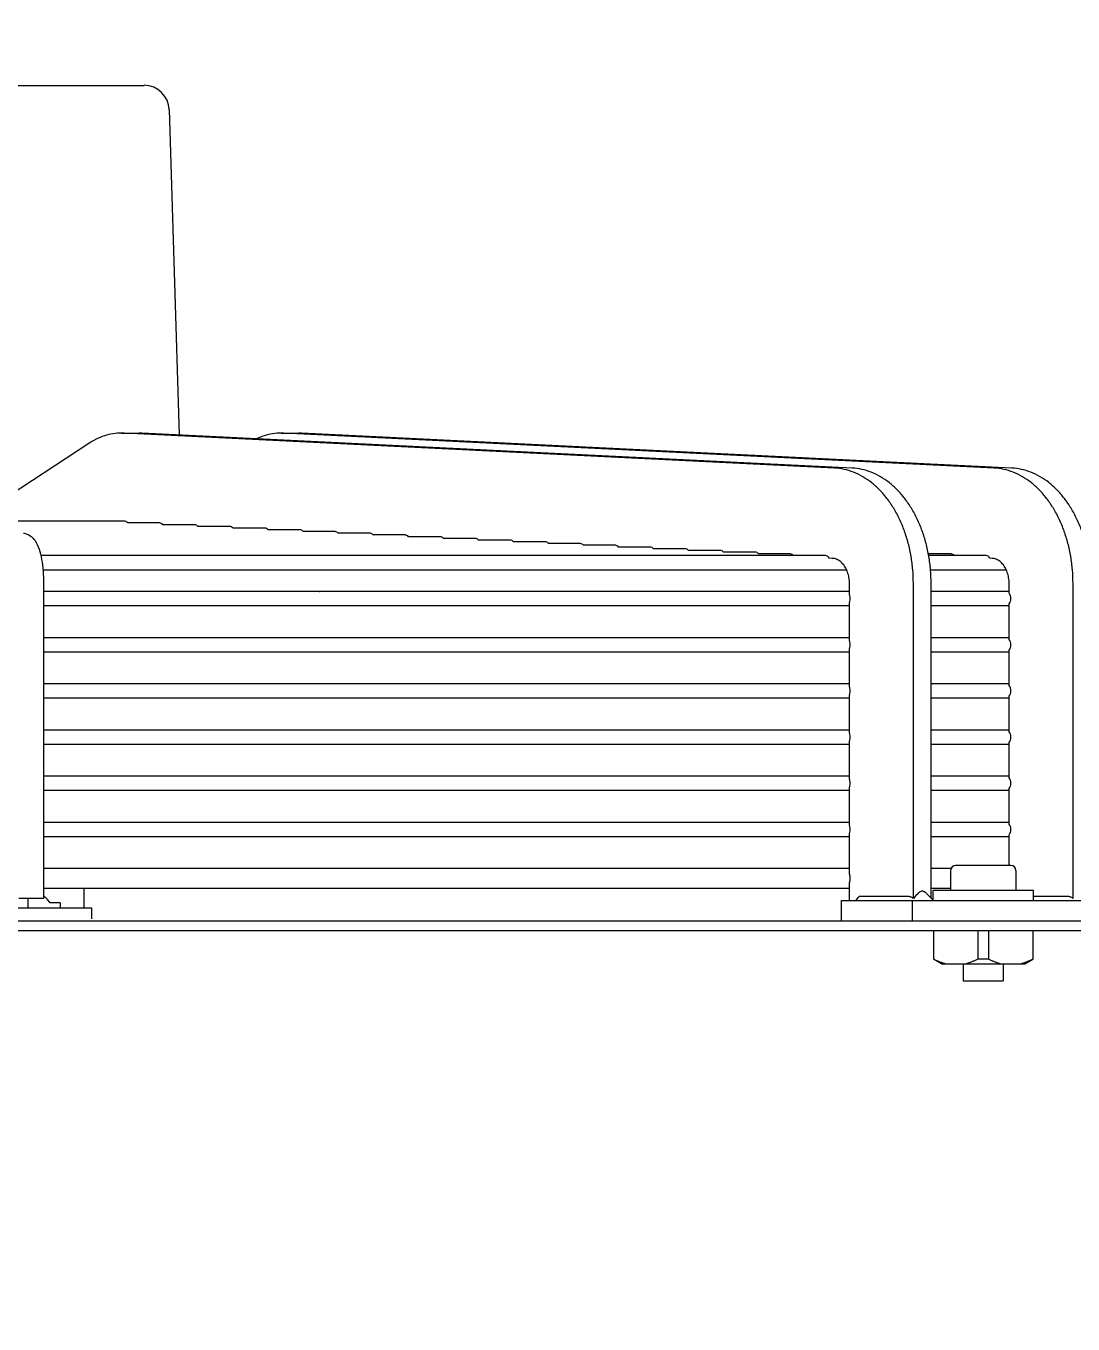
# Model space of a CAD drawing. Header units: millimetres. Extents: x 16200 to 32328, y 18593 to 29476.
# Drawn here: x 16533.85 to 16542.06, y 18980.97 to 18991.16 of the extents above; entities that cross this region are included whole.
import ezdxf

# ---------------------------------------------------------------- set-up
doc = ezdxf.new("R2010")
doc.units = ezdxf.units.MM
doc.header["$LTSCALE"] = 5
doc.layers.add('UNIT', color=6, linetype='Continuous')
doc.styles.add('SUBMITTAL', font='romans.shx', dxfattribs={"width": 0.75})
doc.dimstyles.new('SUBMITTAL', dxfattribs={"dimtxt": 0.09375, "dimasz": 0.09375, "dimexe": 0.03125, "dimexo": 0.0625, "dimgap": 0.0625, "dimtad": 0, "dimdec": 4, "dimzin": 4, "dimdsep": 46, "dimlunit": 4, "dimtxsty": 'SUBMITTAL', "dimcen": 0.09375, "dimclre": 6, "dimadec": 0, "dimazin": 0, "dimtfac": 1, "dimtdec": 0, "dimtofl": 0, "dimtmove": 0, "dimatfit": 3, "dimfxl": 0, "dimfrac": 2, "dimtolj": 1, "dimtzin": 4, "dimarcsym": 0})

msp = doc.modelspace()

# ---------------------------------------------------------------- linework, layer by layer
at = {"layer": 'UNIT'}
for p, q in [((16524.6977, 18990.6942), (16534.7771, 18990.6942)), ((16534.9738, 18990.5034), (16535.0517, 18987.9508)), ((16534.5985, 18987.9657), (16534.7377, 18987.9657)), ((16540.1937, 18987.6907), (16534.6189, 18987.9653)), ((16540.3329, 18987.6907), (16534.7581, 18987.9653)), ((16535.8513, 18987.9657), (16535.9905, 18987.9657)), ((16541.4464, 18987.6907), (16535.8716, 18987.9653)), ((16541.5856, 18987.6907), (16536.0108, 18987.9653)), ((16534.3524, 18987.8889), (16533.4155, 18987.2749)), ((16534.6216, 18987.2749), (16533.116, 18987.2749)), ((16534.8976, 18987.2601), (16534.6484, 18987.2601)), ((16535.1734, 18987.2466), (16534.9233, 18987.2466)), ((16535.449, 18987.2331), (16535.1991, 18987.2331)), ((16535.7245, 18987.2196), (16535.4747, 18987.2196)), ((16535.9998, 18987.2061), (16535.7501, 18987.2061)), ((16536.2751, 18987.1926), (16536.0255, 18987.1926)), ((16536.5502, 18987.1792), (16536.3007, 18987.1792)), ((16536.8253, 18987.1657), (16536.5759, 18987.1657)), ((16537.1003, 18987.1522), (16536.8509, 18987.1522)), ((16537.3752, 18987.1387), (16537.1259, 18987.1387)), ((16537.6501, 18987.1252), (16537.4008, 18987.1252)), ((16537.9249, 18987.1117), (16537.6757, 18987.1117)), ((16538.1996, 18987.0982), (16537.9505, 18987.0982)), ((16538.4743, 18987.0847), (16538.2252, 18987.0847)), ((16538.749, 18987.0712), (16538.4999, 18987.0712)), ((16539.0236, 18987.0577), (16538.7746, 18987.0577)), ((16539.2982, 18987.0442), (16539.0492, 18987.0442)), ((16539.5727, 18987.0307), (16539.3238, 18987.0307)), ((16540.1217, 18987.0037), (16533.9694, 18987.0037)), ((16539.8472, 18987.0172), (16539.5983, 18987.0172)), ((16540.1763, 18986.9824), (16540.1519, 18986.9836)), ((16541.108, 18987.0172), (16540.9297, 18987.0172)), ((16541.3823, 18987.0037), (16540.9322, 18987.0037)), ((16541.429, 18986.9824), (16541.4127, 18986.9832)), ((16533.9864, 18986.8935), (16540.288, 18986.8935)), ((16540.9465, 18986.8935), (16541.5407, 18986.8935)), ((16533.9912, 18984.3163), (16533.9912, 18986.7856)), ((16540.3108, 18986.7218), (16533.9912, 18986.7218)), ((16534.2685, 18986.7232), (16534.2685, 18986.7218)), ((16535.0181, 18986.7232), (16535.016, 18986.7218)), ((16535.1573, 18986.7232), (16535.1552, 18986.7218)), ((16536.2367, 18986.7232), (16536.2338, 18986.7218)), ((16540.3108, 18986.6965), (16540.3108, 18986.7856)), ((16540.8119, 18984.3128), (16540.8119, 18986.7856)), ((16540.9511, 18984.3163), (16540.9511, 18986.7856)), ((16541.5635, 18986.7218), (16540.9511, 18986.7218)), ((16541.5635, 18986.7089), (16541.5635, 18986.7856)), ((16542.0646, 18984.3128), (16542.0646, 18986.7856)), ((16533.9912, 18986.6115), (16540.3108, 18986.6115)), ((16540.3108, 18986.3343), (16540.3108, 18986.6368)), ((16540.9511, 18986.6115), (16541.5635, 18986.6115)), ((16541.5635, 18986.3467), (16541.5635, 18986.6244)), ((16540.3108, 18986.3596), (16533.9912, 18986.3596)), ((16541.5635, 18986.3596), (16540.9511, 18986.3596)), ((16533.9912, 18986.2493), (16540.3108, 18986.2493)), ((16540.3108, 18985.9721), (16540.3108, 18986.2746)), ((16540.9511, 18986.2493), (16541.5635, 18986.2493)), ((16541.5635, 18985.9845), (16541.5635, 18986.2622)), ((16540.3108, 18985.9974), (16533.9912, 18985.9974)), ((16540.3108, 18985.6099), (16540.3108, 18985.9124)), ((16541.5635, 18985.9974), (16540.9511, 18985.9974)), ((16541.5635, 18985.6223), (16541.5635, 18985.9)), ((16533.9912, 18985.8871), (16540.3108, 18985.8871)), ((16540.9511, 18985.8871), (16541.5635, 18985.8871)), ((16540.3108, 18985.6352), (16533.9912, 18985.6352)), ((16541.5635, 18985.6352), (16540.9511, 18985.6352)), ((16533.9912, 18985.5249), (16540.3108, 18985.5249)), ((16540.3108, 18985.2476), (16540.3108, 18985.5502)), ((16540.9511, 18985.5249), (16541.5635, 18985.5249)), ((16541.5635, 18985.2601), (16541.5635, 18985.5378)), ((16540.3108, 18985.2729), (16533.9912, 18985.2729)), ((16540.3108, 18984.8854), (16540.3108, 18985.188)), ((16541.5635, 18985.2729), (16540.9511, 18985.2729)), ((16533.9912, 18985.1627), (16540.3108, 18985.1627)), ((16540.9511, 18985.1627), (16541.5635, 18985.1627)), ((16541.5635, 18984.8978), (16541.5635, 18985.1756)), ((16540.3108, 18984.9107), (16533.9912, 18984.9107)), ((16541.5635, 18984.9107), (16540.9511, 18984.9107)), ((16533.9912, 18984.8005), (16540.3108, 18984.8005)), ((16540.3108, 18984.5074), (16540.3108, 18984.8258)), ((16540.9511, 18984.8005), (16541.5635, 18984.8005)), ((16541.5635, 18984.5722), (16541.5635, 18984.8134)), ((16540.3108, 18984.5485), (16533.9912, 18984.5485)), ((16541.1075, 18984.5485), (16540.9511, 18984.5485)), ((16541.1042, 18984.5328), (16541.1042, 18984.3753)), ((16541.5766, 18984.5722), (16541.1436, 18984.5722)), ((16541.616, 18984.5328), (16541.616, 18984.3753)), ((16533.9912, 18984.395), (16540.3108, 18984.395)), ((16534.3077, 18984.2395), (16534.3077, 18984.395)), ((16540.3108, 18984.2966), (16540.3108, 18984.4362)), ((16540.9511, 18984.395), (16541.1042, 18984.395)), ((16541.7538, 18984.3753), (16540.9664, 18984.3753)), ((16540.9664, 18984.301), (16540.9664, 18984.3753)), ((16541.7538, 18984.2966), (16541.7538, 18984.3753)), ((16533.7943, 18984.3163), (16533.9912, 18984.3163)), ((16533.8684, 18984.2395), (16533.8684, 18984.3163)), ((16534.1197, 18984.2789), (16534.041, 18984.2789)), ((16534.1197, 18984.2789), (16534.1197, 18984.2395)), ((16540.2466, 18984.2966), (16542.4737, 18984.2966)), ((16540.2466, 18984.2966), (16540.2466, 18984.1391)), ((16540.7701, 18984.3294), (16540.3858, 18984.3294)), ((16540.8033, 18984.2966), (16540.8033, 18984.1391)), ((16542.0228, 18984.3294), (16541.7538, 18984.3294)), ((16525.1114, 18984.2395), (16534.3634, 18984.2395)), ((16534.3634, 18984.2395), (16534.3634, 18984.1529)), ((16512.8673, 18984.1391), (16546.6075, 18984.1391)), ((16546.6075, 18984.0604), (16512.8673, 18984.0604)), ((16540.9704, 18984.0604), (16540.9704, 18983.8382)), ((16541.3184, 18984.0604), (16541.3184, 18983.8382)), ((16541.4019, 18984.0604), (16541.4019, 18983.8382)), ((16541.7499, 18984.0604), (16541.7499, 18983.8382)), ((16541.0333, 18983.8005), (16540.9704, 18983.8369)), ((16541.0333, 18983.8005), (16541.6869, 18983.8005)), ((16541.2026, 18983.8005), (16541.2026, 18983.6666)), ((16541.5176, 18983.8005), (16541.5176, 18983.6666)), ((16541.6869, 18983.8005), (16541.7499, 18983.8369)), ((16541.2026, 18983.6666), (16541.5176, 18983.6666))]:
    msp.add_line(p, q, dxfattribs=at)
for centre, radius, start, end in [((16534.7771, 18990.4974), 0.1969, 1.74849, 90), ((16535.124, 18986.73), 0.0787, 353.99009, 355.0051), ((16535.9114, 18986.73), 0.0787, 184.9949, 186.00991), ((16541.1436, 18984.5328), 0.0394, 90, 180), ((16541.5766, 18984.5328), 0.0394, 0, 90), ((16533.854, 18984.1437), 0.2307, 35.84734, 53.50274)]:
    msp.add_arc(centre, radius, start, end, dxfattribs=at)
for centre, major_axis, ratio, start_param, end_param in [((16534.6216, 18987.2198), (0, -0.0551), 0.71258, 2.3922752, 3.1416779), ((16534.8976, 18987.205), (0, -0.0551), 0.712077, 2.4267654, 3.1416684), ((16535.1734, 18987.1915), (0, -0.0551), 0.7116416, 2.4267545, 3.1416584), ((16535.449, 18987.178), (0, -0.0551), 0.7112612, 2.4267455, 3.1416501), ((16535.7245, 18987.1645), (0, -0.0551), 0.7109269, 2.4267379, 3.1416431), ((16535.9998, 18987.151), (0, -0.0551), 0.7106314, 2.4267316, 3.1416373), ((16536.2751, 18987.1375), (0, -0.0551), 0.710369, 2.4267261, 3.1416323), ((16536.5502, 18987.124), (0, -0.0551), 0.7101349, 2.4267215, 3.141628), ((16536.8253, 18987.1105), (0, -0.0551), 0.7099252, 2.4267175, 3.1416243), ((16537.1003, 18987.097), (0, -0.0551), 0.7097366, 2.426714, 3.1416211), ((16537.3752, 18987.0835), (0, -0.0551), 0.7095663, 2.426711, 3.1416184), ((16537.6501, 18987.07), (0, -0.0551), 0.7094121, 2.4267084, 3.1416159), ((16537.9249, 18987.0566), (0, -0.0551), 0.7092719, 2.4267061, 3.1416138), ((16538.1996, 18987.0431), (0, -0.0551), 0.7091442, 2.426704, 3.1416119), ((16538.4743, 18987.0296), (0, -0.0551), 0.7090275, 2.4267022, 3.1416103), ((16538.749, 18987.0161), (0, -0.0551), 0.7089205, 2.4267006, 3.1416088), ((16539.0236, 18987.0026), (0, -0.0551), 0.7088222, 2.4266992, 3.1416075), ((16539.2982, 18986.9891), (0, -0.0551), 0.7087318, 2.4266979, 3.1416063), ((16539.5727, 18986.9756), (0, -0.0551), 0.7086482, 2.4266968, 3.1416053), ((16539.8472, 18986.9621), (0, -0.0551), 0.708571, 2.4266957, 3.1416043), ((16540.1217, 18986.9486), (0, -0.0551), 0.7084995, 2.259884, 3.1416035), ((16541.108, 18986.9621), (0, -0.0551), 0.7080429, 2.4266911, 3.1416001), ((16541.3823, 18986.9486), (0, -0.0551), 0.7079972, 2.2505647, 3.1415995), ((16536.1431, 18986.7872), (-0.0428, 0.0886), 0.2345697, 2.2595874, 2.2822309), ((16541.5384, 18986.6666), (0, -0.0551), 0.7079678, 1.5708033, 2.4433758), ((16541.5384, 18986.6666), (0, -0.0551), 0.7079678, 0.6982169, 1.5707894), ((16541.5384, 18986.3044), (0, -0.0551), 0.7079678, 1.5708033, 2.4433758), ((16541.5384, 18986.3044), (0, -0.0551), 0.7079678, 0.6982169, 1.5707894), ((16541.5384, 18985.9422), (0, -0.0551), 0.7079678, 1.5708033, 2.4433758), ((16541.5384, 18985.9422), (0, -0.0551), 0.7079678, 0.6982169, 1.5707894), ((16541.5384, 18985.58), (0, -0.0551), 0.7079678, 1.5708033, 2.4433758), ((16541.5384, 18985.58), (0, -0.0551), 0.7079678, 0.6982169, 1.5707894), ((16541.5384, 18985.2178), (0, -0.0551), 0.7079678, 1.5708033, 2.4433758), ((16541.5384, 18985.2178), (0, -0.0551), 0.7079678, 0.6982169, 1.5707894), ((16541.5384, 18984.8556), (0, -0.0551), 0.7079678, 1.5708033, 2.4433758), ((16541.5384, 18984.8556), (0, -0.0551), 0.7079678, 0.6982169, 1.5707894), ((16539.3897, 18985.7052), (0, -1.969), 0.7071068, 0.7736158, 0.7971806)]:
    msp.add_ellipse(centre, major_axis=major_axis, ratio=ratio, start_param=start_param, end_param=end_param, dxfattribs=at)
for points, knots in [([(16534.6189, 18987.9652), (16534.596, 18987.9663), (16534.573, 18987.9656), (16534.5502, 18987.9629), (16534.5273, 18987.9602), (16534.5047, 18987.9557), (16534.4823, 18987.9493), (16534.4599, 18987.9428), (16534.4378, 18987.9346), (16534.416, 18987.9245), (16534.3943, 18987.9144), (16534.373, 18987.9025), (16534.3524, 18987.889)], [0, 0, 0, 0, 0.2503763, 0.2503763, 0.2503763, 0.5005641, 0.5005641, 0.5005641, 0.7507518, 0.7507518, 0.7507518, 1, 1, 1, 1]), ([(16535.8716, 18987.9652), (16535.8488, 18987.9663), (16535.8258, 18987.9656), (16535.8029, 18987.9629), (16535.7801, 18987.9602), (16535.7574, 18987.9557), (16535.735, 18987.9493), (16535.7127, 18987.9428), (16535.6905, 18987.9346), (16535.6688, 18987.9245), (16535.6662, 18987.9233), (16535.6636, 18987.9221), (16535.6611, 18987.9208)], [0, 0, 0, 0, 0.25037629, 0.25037629, 0.25037629, 0.50056405, 0.50056405, 0.50056405, 0.75075182, 0.75075182, 0.75075182, 0.78029111, 0.78029111, 0.78029111, 0.78029111]), ([(16540.8119, 18986.7856), (16540.8119, 18986.8212), (16540.8103, 18986.8571), (16540.8074, 18986.8925), (16540.8044, 18986.9279), (16540.8, 18986.9629), (16540.7941, 18986.9976), (16540.7882, 18987.0322), (16540.7808, 18987.0666), (16540.772, 18987.1001), (16540.7633, 18987.1335), (16540.7532, 18987.166), (16540.7417, 18987.1978), (16540.7302, 18987.2295), (16540.7173, 18987.2605), (16540.7032, 18987.2901), (16540.6892, 18987.3198), (16540.674, 18987.348), (16540.6576, 18987.3751), (16540.6411, 18987.4022), (16540.6235, 18987.428), (16540.6049, 18987.4522), (16540.5864, 18987.4763), (16540.5669, 18987.4988), (16540.5465, 18987.5196), (16540.526, 18987.5405), (16540.5046, 18987.5598), (16540.4825, 18987.5771), (16540.4605, 18987.5944), (16540.4378, 18987.6098), (16540.4145, 18987.6234), (16540.3912, 18987.6369), (16540.3671, 18987.6485), (16540.3428, 18987.6581), (16540.3186, 18987.6676), (16540.294, 18987.6751), (16540.2691, 18987.6805), (16540.2442, 18987.686), (16540.2188, 18987.6894), (16540.1937, 18987.6906)], [0, 0, 0, 0, 0.076921, 0.076921, 0.076921, 0.1538421, 0.1538421, 0.1538421, 0.2307631, 0.2307631, 0.2307631, 0.3076842, 0.3076842, 0.3076842, 0.3846052, 0.3846052, 0.3846052, 0.4615263, 0.4615263, 0.4615263, 0.5384473, 0.5384473, 0.5384473, 0.6153684, 0.6153684, 0.6153684, 0.6922894, 0.6922894, 0.6922894, 0.7692105, 0.7692105, 0.7692105, 0.8461315, 0.8461315, 0.8461315, 0.9230526, 0.9230526, 0.9230526, 1, 1, 1, 1]), ([(16540.9511, 18986.7856), (16540.9511, 18986.8212), (16540.9495, 18986.8571), (16540.9466, 18986.8925), (16540.9436, 18986.9279), (16540.9392, 18986.9629), (16540.9333, 18986.9976), (16540.9274, 18987.0322), (16540.9199, 18987.0666), (16540.9112, 18987.1001), (16540.9024, 18987.1335), (16540.8924, 18987.166), (16540.8809, 18987.1978), (16540.8694, 18987.2295), (16540.8565, 18987.2605), (16540.8424, 18987.2901), (16540.8284, 18987.3198), (16540.8132, 18987.348), (16540.7968, 18987.3751), (16540.7803, 18987.4022), (16540.7627, 18987.428), (16540.7441, 18987.4522), (16540.7256, 18987.4763), (16540.7061, 18987.4988), (16540.6857, 18987.5196), (16540.6652, 18987.5405), (16540.6438, 18987.5598), (16540.6217, 18987.5771), (16540.5997, 18987.5944), (16540.577, 18987.6098), (16540.5537, 18987.6234), (16540.5304, 18987.6369), (16540.5063, 18987.6485), (16540.482, 18987.6581), (16540.4578, 18987.6676), (16540.4332, 18987.6751), (16540.4083, 18987.6805), (16540.3833, 18987.686), (16540.358, 18987.6894), (16540.3329, 18987.6906)], [0, 0, 0, 0, 0.076921, 0.076921, 0.076921, 0.1538421, 0.1538421, 0.1538421, 0.2307631, 0.2307631, 0.2307631, 0.3076842, 0.3076842, 0.3076842, 0.3846052, 0.3846052, 0.3846052, 0.4615263, 0.4615263, 0.4615263, 0.5384473, 0.5384473, 0.5384473, 0.6153684, 0.6153684, 0.6153684, 0.6922894, 0.6922894, 0.6922894, 0.7692105, 0.7692105, 0.7692105, 0.8461315, 0.8461315, 0.8461315, 0.9230526, 0.9230526, 0.9230526, 1, 1, 1, 1]), ([(16542.0646, 18986.7856), (16542.0646, 18986.8212), (16542.0631, 18986.8571), (16542.0601, 18986.8925), (16542.0572, 18986.9279), (16542.0527, 18986.9629), (16542.0468, 18986.9976), (16542.0409, 18987.0322), (16542.0335, 18987.0666), (16542.0248, 18987.1001), (16542.016, 18987.1335), (16542.0059, 18987.166), (16541.9944, 18987.1978), (16541.9829, 18987.2295), (16541.97, 18987.2605), (16541.956, 18987.2901), (16541.9419, 18987.3198), (16541.9267, 18987.348), (16541.9103, 18987.3751), (16541.8939, 18987.4022), (16541.8762, 18987.428), (16541.8577, 18987.4522), (16541.8391, 18987.4763), (16541.8197, 18987.4988), (16541.7992, 18987.5196), (16541.7788, 18987.5405), (16541.7573, 18987.5598), (16541.7353, 18987.5771), (16541.7132, 18987.5944), (16541.6906, 18987.6098), (16541.6673, 18987.6234), (16541.6439, 18987.6369), (16541.6199, 18987.6485), (16541.5956, 18987.6581), (16541.5713, 18987.6676), (16541.5468, 18987.6751), (16541.5218, 18987.6805), (16541.4969, 18987.686), (16541.4716, 18987.6894), (16541.4464, 18987.6906)], [0, 0, 0, 0, 0.076921, 0.076921, 0.076921, 0.1538421, 0.1538421, 0.1538421, 0.2307631, 0.2307631, 0.2307631, 0.3076842, 0.3076842, 0.3076842, 0.3846052, 0.3846052, 0.3846052, 0.4615263, 0.4615263, 0.4615263, 0.5384473, 0.5384473, 0.5384473, 0.6153684, 0.6153684, 0.6153684, 0.6922894, 0.6922894, 0.6922894, 0.7692105, 0.7692105, 0.7692105, 0.8461315, 0.8461315, 0.8461315, 0.9230526, 0.9230526, 0.9230526, 1, 1, 1, 1]), ([(16542.2038, 18986.7856), (16542.2038, 18986.8212), (16542.2023, 18986.8571), (16542.1993, 18986.8925), (16542.1964, 18986.9279), (16542.1919, 18986.9629), (16542.186, 18986.9976), (16542.1801, 18987.0322), (16542.1727, 18987.0666), (16542.1639, 18987.1001), (16542.1552, 18987.1335), (16542.1451, 18987.166), (16542.1336, 18987.1978), (16542.1221, 18987.2295), (16542.1092, 18987.2605), (16542.0952, 18987.2901), (16542.0811, 18987.3198), (16542.0659, 18987.348), (16542.0495, 18987.3751), (16542.0331, 18987.4022), (16542.0154, 18987.428), (16541.9969, 18987.4522), (16541.9783, 18987.4763), (16541.9588, 18987.4988), (16541.9384, 18987.5196), (16541.918, 18987.5405), (16541.8965, 18987.5598), (16541.8745, 18987.5771), (16541.8524, 18987.5944), (16541.8298, 18987.6098), (16541.8065, 18987.6234), (16541.7831, 18987.6369), (16541.7591, 18987.6485), (16541.7348, 18987.6581), (16541.7105, 18987.6676), (16541.686, 18987.6751), (16541.661, 18987.6805), (16541.6361, 18987.686), (16541.6108, 18987.6894), (16541.5856, 18987.6906)], [0, 0, 0, 0, 0.076921, 0.076921, 0.076921, 0.1538421, 0.1538421, 0.1538421, 0.2307631, 0.2307631, 0.2307631, 0.3076842, 0.3076842, 0.3076842, 0.3846052, 0.3846052, 0.3846052, 0.4615263, 0.4615263, 0.4615263, 0.5384473, 0.5384473, 0.5384473, 0.6153684, 0.6153684, 0.6153684, 0.6922894, 0.6922894, 0.6922894, 0.7692105, 0.7692105, 0.7692105, 0.8461315, 0.8461315, 0.8461315, 0.9230526, 0.9230526, 0.9230526, 1, 1, 1, 1]), ([(16533.9912, 18986.7856), (16533.9912, 18986.8185), (16533.9899, 18986.8513), (16533.9847, 18986.9146), (16533.9808, 18986.9451), (16533.9704, 18987.0019), (16533.964, 18987.0283), (16533.9474, 18987.0769), (16533.9379, 18987.0993), (16533.9141, 18987.132), (16533.905, 18987.1425), (16533.8789, 18987.1629), (16533.8607, 18987.173), (16533.8366, 18987.1776), (16533.8344, 18987.178), (16533.8322, 18987.1783)], [1.5707963, 1.5707963, 1.5707963, 1.5707963, 1.8779743, 1.8779743, 2.1851522, 2.1851522, 2.4923302, 2.4923302, 2.7995081, 2.7995081, 2.9409737, 2.9409737, 3.0918576, 3.0918576, 3.1066861, 3.1066861, 3.1066861, 3.1066861]), ([(16540.3108, 18986.7856), (16540.3108, 18986.7934), (16540.3104, 18986.8011), (16540.3098, 18986.8088), (16540.3091, 18986.8165), (16540.3082, 18986.8242), (16540.3069, 18986.8317), (16540.3056, 18986.8392), (16540.304, 18986.8466), (16540.3021, 18986.8539), (16540.3002, 18986.8612), (16540.298, 18986.8683), (16540.2955, 18986.8752), (16540.293, 18986.8821), (16540.2902, 18986.8888), (16540.2872, 18986.8952), (16540.2841, 18986.9016), (16540.2808, 18986.9078), (16540.2772, 18986.9137), (16540.2736, 18986.9196), (16540.2698, 18986.9252), (16540.2658, 18986.9304), (16540.2618, 18986.9357), (16540.2575, 18986.9406), (16540.253, 18986.9452), (16540.2486, 18986.9497), (16540.244, 18986.9539), (16540.2392, 18986.9576), (16540.2344, 18986.9614), (16540.2294, 18986.9648), (16540.2243, 18986.9677), (16540.2192, 18986.9707), (16540.214, 18986.9732), (16540.2088, 18986.9753), (16540.2035, 18986.9773), (16540.1981, 18986.979), (16540.1927, 18986.9802), (16540.1872, 18986.9814), (16540.1818, 18986.9821), (16540.1763, 18986.9824)], [0, 0, 0, 0, 0.076921, 0.076921, 0.076921, 0.153842, 0.153842, 0.153842, 0.230763, 0.230763, 0.230763, 0.307684, 0.307684, 0.307684, 0.384605, 0.384605, 0.384605, 0.461526, 0.461526, 0.461526, 0.538447, 0.538447, 0.538447, 0.615368, 0.615368, 0.615368, 0.692289, 0.692289, 0.692289, 0.7692101, 0.7692101, 0.7692101, 0.8461311, 0.8461311, 0.8461311, 0.9230521, 0.9230521, 0.9230521, 1, 1, 1, 1]), ([(16541.5635, 18986.7856), (16541.5635, 18986.7934), (16541.5632, 18986.8011), (16541.5625, 18986.8088), (16541.5619, 18986.8165), (16541.5609, 18986.8242), (16541.5596, 18986.8317), (16541.5584, 18986.8392), (16541.5568, 18986.8466), (16541.5549, 18986.8539), (16541.553, 18986.8612), (16541.5507, 18986.8683), (16541.5482, 18986.8752), (16541.5458, 18986.8821), (16541.543, 18986.8888), (16541.5399, 18986.8952), (16541.5369, 18986.9016), (16541.5335, 18986.9078), (16541.53, 18986.9137), (16541.5264, 18986.9196), (16541.5226, 18986.9252), (16541.5185, 18986.9304), (16541.5145, 18986.9357), (16541.5102, 18986.9406), (16541.5058, 18986.9452), (16541.5013, 18986.9497), (16541.4967, 18986.9539), (16541.4919, 18986.9576), (16541.4871, 18986.9614), (16541.4821, 18986.9648), (16541.4771, 18986.9677), (16541.472, 18986.9707), (16541.4668, 18986.9732), (16541.4615, 18986.9753), (16541.4562, 18986.9773), (16541.4508, 18986.979), (16541.4454, 18986.9802), (16541.44, 18986.9814), (16541.4345, 18986.9821), (16541.429, 18986.9824)], [0, 0, 0, 0, 0.076921, 0.076921, 0.076921, 0.153842, 0.153842, 0.153842, 0.230763, 0.230763, 0.230763, 0.307684, 0.307684, 0.307684, 0.384605, 0.384605, 0.384605, 0.461526, 0.461526, 0.461526, 0.538447, 0.538447, 0.538447, 0.615368, 0.615368, 0.615368, 0.692289, 0.692289, 0.692289, 0.7692101, 0.7692101, 0.7692101, 0.8461311, 0.8461311, 0.8461311, 0.9230521, 0.9230521, 0.9230521, 1, 1, 1, 1]), ([(16540.317, 18986.6666), (16540.317, 18986.6734), (16540.3158, 18986.6814), (16540.3132, 18986.6906), (16540.3121, 18986.6936), (16540.3108, 18986.6965)], [-0.830133896, -0.830133896, -0.830133896, -0.830133896, -0.778331745, -0.778331745, -0.754611842, -0.754611842, -0.754611842, -0.754611842]), ([(16540.3108, 18986.6368), (16540.3121, 18986.6397), (16540.3132, 18986.6427), (16540.3158, 18986.6519), (16540.317, 18986.6599), (16540.317, 18986.6666)], [-0.075522054, -0.075522054, -0.075522054, -0.075522054, -0.051802151, -0.051802151, 0, 0, 0, 0]), ([(16540.317, 18986.3044), (16540.317, 18986.3112), (16540.3158, 18986.3192), (16540.3132, 18986.3284), (16540.3121, 18986.3314), (16540.3108, 18986.3343)], [-0.830133896, -0.830133896, -0.830133896, -0.830133896, -0.778331745, -0.778331745, -0.754611842, -0.754611842, -0.754611842, -0.754611842]), ([(16540.3108, 18986.2746), (16540.3121, 18986.2775), (16540.3132, 18986.2805), (16540.3158, 18986.2896), (16540.317, 18986.2976), (16540.317, 18986.3044)], [-0.075522054, -0.075522054, -0.075522054, -0.075522054, -0.051802151, -0.051802151, 0, 0, 0, 0]), ([(16540.317, 18985.9422), (16540.317, 18985.949), (16540.3158, 18985.957), (16540.3132, 18985.9662), (16540.3121, 18985.9692), (16540.3108, 18985.9721)], [0, 0, 0, 0, 0.051802151, 0.051802151, 0.075522054, 0.075522054, 0.075522054, 0.075522054]), ([(16540.3108, 18985.9124), (16540.3121, 18985.9153), (16540.3132, 18985.9183), (16540.3158, 18985.9274), (16540.317, 18985.9354), (16540.317, 18985.9422)], [0.754611842, 0.754611842, 0.754611842, 0.754611842, 0.778331745, 0.778331745, 0.830133896, 0.830133896, 0.830133896, 0.830133896]), ([(16540.317, 18985.58), (16540.317, 18985.5868), (16540.3158, 18985.5948), (16540.3132, 18985.604), (16540.3121, 18985.607), (16540.3108, 18985.6099)], [0, 0, 0, 0, 0.051802151, 0.051802151, 0.075522054, 0.075522054, 0.075522054, 0.075522054]), ([(16540.3108, 18985.5502), (16540.3121, 18985.5531), (16540.3132, 18985.5561), (16540.3158, 18985.5652), (16540.317, 18985.5732), (16540.317, 18985.58)], [0.754611843, 0.754611843, 0.754611843, 0.754611843, 0.778331746, 0.778331746, 0.830133897, 0.830133897, 0.830133897, 0.830133897]), ([(16540.317, 18985.2178), (16540.317, 18985.2246), (16540.3158, 18985.2326), (16540.3132, 18985.2418), (16540.3121, 18985.2448), (16540.3108, 18985.2476)], [0, 0, 0, 0, 0.051802151, 0.051802151, 0.075522054, 0.075522054, 0.075522054, 0.075522054]), ([(16540.3108, 18985.188), (16540.3121, 18985.1909), (16540.3132, 18985.1939), (16540.3158, 18985.203), (16540.317, 18985.211), (16540.317, 18985.2178)], [0.754610412, 0.754610412, 0.754610412, 0.754610412, 0.77830675, 0.77830675, 0.830133897, 0.830133897, 0.830133897, 0.830133897]), ([(16540.317, 18984.8556), (16540.317, 18984.8624), (16540.3158, 18984.8704), (16540.3132, 18984.8796), (16540.3121, 18984.8826), (16540.3108, 18984.8854)], [0, 0, 0, 0, 0.051802151, 0.051802151, 0.075522054, 0.075522054, 0.075522054, 0.075522054]), ([(16540.3108, 18984.8258), (16540.3121, 18984.8287), (16540.3132, 18984.8317), (16540.3158, 18984.8408), (16540.317, 18984.8488), (16540.317, 18984.8556)], [-0.075522054, -0.075522054, -0.075522054, -0.075522054, -0.051802151, -0.051802151, 0, 0, 0, 0]), ([(16540.317, 18984.4718), (16540.317, 18984.4812), (16540.3154, 18984.4924), (16540.3122, 18984.5032), (16540.3115, 18984.5053), (16540.3108, 18984.5074)], [-1.156260963, -1.156260963, -1.156260963, -1.156260963, -1.084108004, -1.084108004, -1.067161101, -1.067161101, -1.067161101, -1.067161101]), ([(16540.3108, 18984.4362), (16540.3115, 18984.4382), (16540.3122, 18984.4404), (16540.3154, 18984.4512), (16540.317, 18984.4623), (16540.317, 18984.4718)], [1.067161101, 1.067161101, 1.067161101, 1.067161101, 1.084108004, 1.084108004, 1.156260963, 1.156260963, 1.156260963, 1.156260963]), ([(16540.9232, 18984.3448), (16540.92, 18984.3482), (16540.9169, 18984.3512), (16540.908, 18984.3594), (16540.9023, 18984.3638), (16540.8939, 18984.3682), (16540.891, 18984.3694), (16540.8859, 18984.3706), (16540.8837, 18984.3709), (16540.8792, 18984.3709), (16540.877, 18984.3706), (16540.8719, 18984.3694), (16540.869, 18984.3682), (16540.8606, 18984.3638), (16540.8549, 18984.3594), (16540.8384, 18984.3443), (16540.8264, 18984.3305), (16540.8119, 18984.3128)], [-0.70512845, -0.70512845, -0.70512845, -0.70512845, -0.64697279, -0.64697279, -0.53019487, -0.53019487, -0.47055032, -0.47055032, -0.42676959, -0.42676959, -0.38298885, -0.38298885, -0.32334424, -0.32334424, -0.20656606, -0.20656606, -0.00000111, -0.00000111, -0.00000111, -0.00000111]), ([(16540.8119, 18984.3128), (16540.8049, 18984.3179), (16540.7975, 18984.3224), (16540.7865, 18984.3267), (16540.783, 18984.3278), (16540.7778, 18984.3288), (16540.7761, 18984.329), (16540.773, 18984.3293), (16540.7716, 18984.3294), (16540.7701, 18984.3294)], [-0.15736197, -0.15736197, -0.15736197, -0.15736197, -0.07242537, -0.07242537, -0.03362782, -0.03362782, -0.01579049, -0.01579049, 0, 0, 0, 0]), ([(16542.0646, 18984.3128), (16542.0577, 18984.3179), (16542.0503, 18984.3224), (16542.0393, 18984.3267), (16542.0357, 18984.3278), (16542.0305, 18984.3288), (16542.0289, 18984.329), (16542.0258, 18984.3293), (16542.0243, 18984.3294), (16542.0228, 18984.3294)], [-0.15736195, -0.15736195, -0.15736195, -0.15736195, -0.07243039, -0.07243039, -0.03362963, -0.03362963, -0.01579125, -0.01579125, 0, 0, 0, 0]), ([(16540.9704, 18983.8382), (16540.9704, 18983.8379), (16540.9704, 18983.8374), (16540.9704, 18983.837), (16540.9704, 18983.8369), (16540.9704, 18983.8369)], [0, 0, 0, 0, 0.16666667, 0.33333333, 0.5, 0.5, 0.5, 0.5])]:
    msp.add_open_spline(points, degree=3, knots=knots, dxfattribs=at)
for points in [[(16534.756, 18987.9653), (16534.75, 18987.9656), (16534.7438, 18987.9657), (16534.7377, 18987.9657)], [(16536.0088, 18987.9653), (16536.0027, 18987.9656), (16535.9966, 18987.9657), (16535.9905, 18987.9657)], [(16540.9232, 18984.3448), (16540.9388, 18984.3285), (16540.9548, 18984.3124), (16540.9709, 18984.2966)], [(16541.0616, 18983.8005), (16541.0584, 18983.8015), (16541.0519, 18983.8034), (16541.0422, 18983.8067), (16541.0324, 18983.8103), (16541.0225, 18983.8141), (16541.0125, 18983.8182), (16541.0024, 18983.8227), (16540.992, 18983.8275), (16540.9813, 18983.8326), (16540.9741, 18983.8363), (16540.9704, 18983.8382)], [(16541.3184, 18983.8382), (16541.3146, 18983.8362), (16541.3072, 18983.8325), (16541.2965, 18983.8274), (16541.2861, 18983.8226), (16541.2758, 18983.8181), (16541.2658, 18983.814), (16541.256, 18983.8102), (16541.2463, 18983.8066), (16541.2367, 18983.8034), (16541.2303, 18983.8014), (16541.2271, 18983.8005)], [(16541.4019, 18983.8382), (16541.3972, 18983.8379), (16541.388, 18983.8374), (16541.374, 18983.837), (16541.3601, 18983.8368), (16541.3462, 18983.837), (16541.3323, 18983.8374), (16541.323, 18983.8379), (16541.3184, 18983.8382)], [(16541.4931, 18983.8005), (16541.4899, 18983.8015), (16541.4834, 18983.8034), (16541.4737, 18983.8067), (16541.4639, 18983.8103), (16541.4541, 18983.8141), (16541.444, 18983.8182), (16541.4339, 18983.8227), (16541.4235, 18983.8275), (16541.4128, 18983.8326), (16541.4056, 18983.8363), (16541.4019, 18983.8382)], [(16541.7499, 18983.8382), (16541.7461, 18983.8362), (16541.7387, 18983.8325), (16541.728, 18983.8274), (16541.7176, 18983.8226), (16541.7074, 18983.8181), (16541.6974, 18983.814), (16541.6875, 18983.8102), (16541.6778, 18983.8066), (16541.6682, 18983.8034), (16541.6618, 18983.8014), (16541.6586, 18983.8005)]]:
    msp.add_open_spline(points, degree=3, dxfattribs=at)

# ---------------------------------------------------------------- leaders
msp.add_leader([(16742.7486, 18980.974), (16729.1466, 18999.2204), (16522.6653, 18999.2204)], dimstyle='SUBMITTAL', override={"dimscale": 36, "dimarcsym": 1}, dxfattribs=at)

doc.saveas('drawing.dxf')
